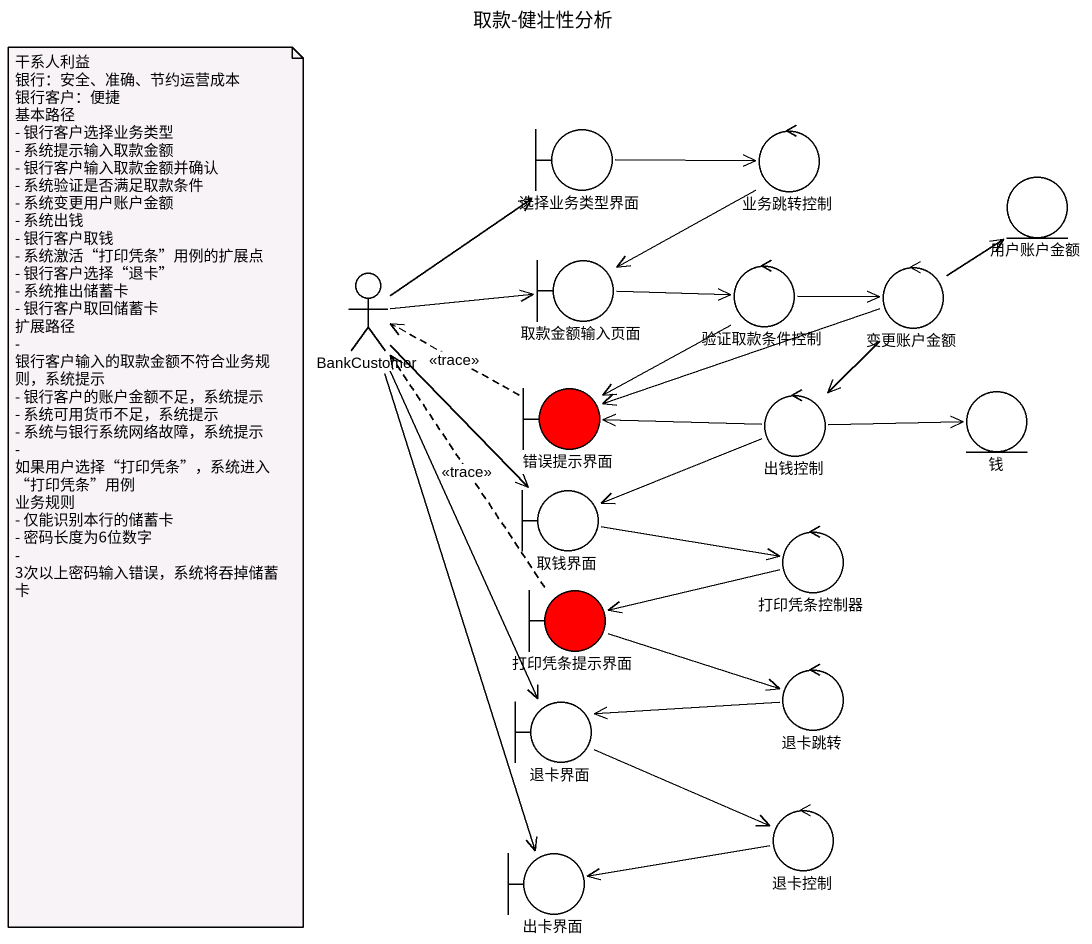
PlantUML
@startuml
title 取款-健壮性分析
boundary 选择业务类型界面
control 业务跳转控制
entity 用户账户金额
actor BankCustomer
boundary 取款金额输入页面
control 验证取款条件控制
control 变更账户金额
boundary 错误提示界面 #FF0000
control 出钱控制
entity 钱
boundary 取钱界面
control 打印凭条控制器
boundary 打印凭条提示界面 #FF0000
boundary 退卡界面
control 退卡跳转
control 退卡控制
boundary 出卡界面
选择业务类型界面 -right-> 业务跳转控制
业务跳转控制 --> 取款金额输入页面
BankCustomer -up-> 选择业务类型界面
BankCustomer -right-> 取款金额输入页面
BankCustomer --> 取钱界面
BankCustomer --> 退卡界面
BankCustomer --> 出卡界面
取款金额输入页面 -right-> 验证取款条件控制
验证取款条件控制 -right-> 变更账户金额
验证取款条件控制 --> 错误提示界面
变更账户金额 -up-> 用户账户金额
变更账户金额 -left-> 错误提示界面
变更账户金额 --> 出钱控制
错误提示界面 .left.> BankCustomer : <<trace>>
出钱控制 -left-> 错误提示界面
出钱控制 -right-> 钱
出钱控制 -left-> 取钱界面
取钱界面 -right-> 打印凭条控制器
打印凭条控制器 -left-> 打印凭条提示界面
打印凭条提示界面 .up.> BankCustomer : <<trace>>
打印凭条提示界面 -right-> 退卡跳转
退卡界面 -right-> 退卡控制
退卡跳转 -left-> 退卡界面
退卡控制 -left-> 出卡界面
note as N1
  干系人利益
  银行：安全、准确、节约运营成本
  银行客户：便捷
  基本路径
  - 银行客户选择业务类型
  - 系统提示输入取款金额
  - 银行客户输入取款金额并确认
  - 系统验证是否满足取款条件
  - 系统变更用户账户金额
  - 系统出钱
  - 银行客户取钱
  - 系统激活“打印凭条”用例的扩展点
  - 银行客户选择“退卡”
  - 系统推出储蓄卡
  - 银行客户取回储蓄卡
  扩展路径
  - 银行客户输入的取款金额不符合业务规则，系统提示
  - 银行客户的账户金额不足，系统提示
  - 系统可用货币不足，系统提示
  - 系统与银行系统网络故障，系统提示
  - 如果用户选择“打印凭条”，系统进入“打印凭条”用例
  业务规则
  - 仅能识别本行的储蓄卡
  - 密码长度为6位数字
  - 3次以上密码输入错误，系统将吞掉储蓄卡
end note
@enduml
